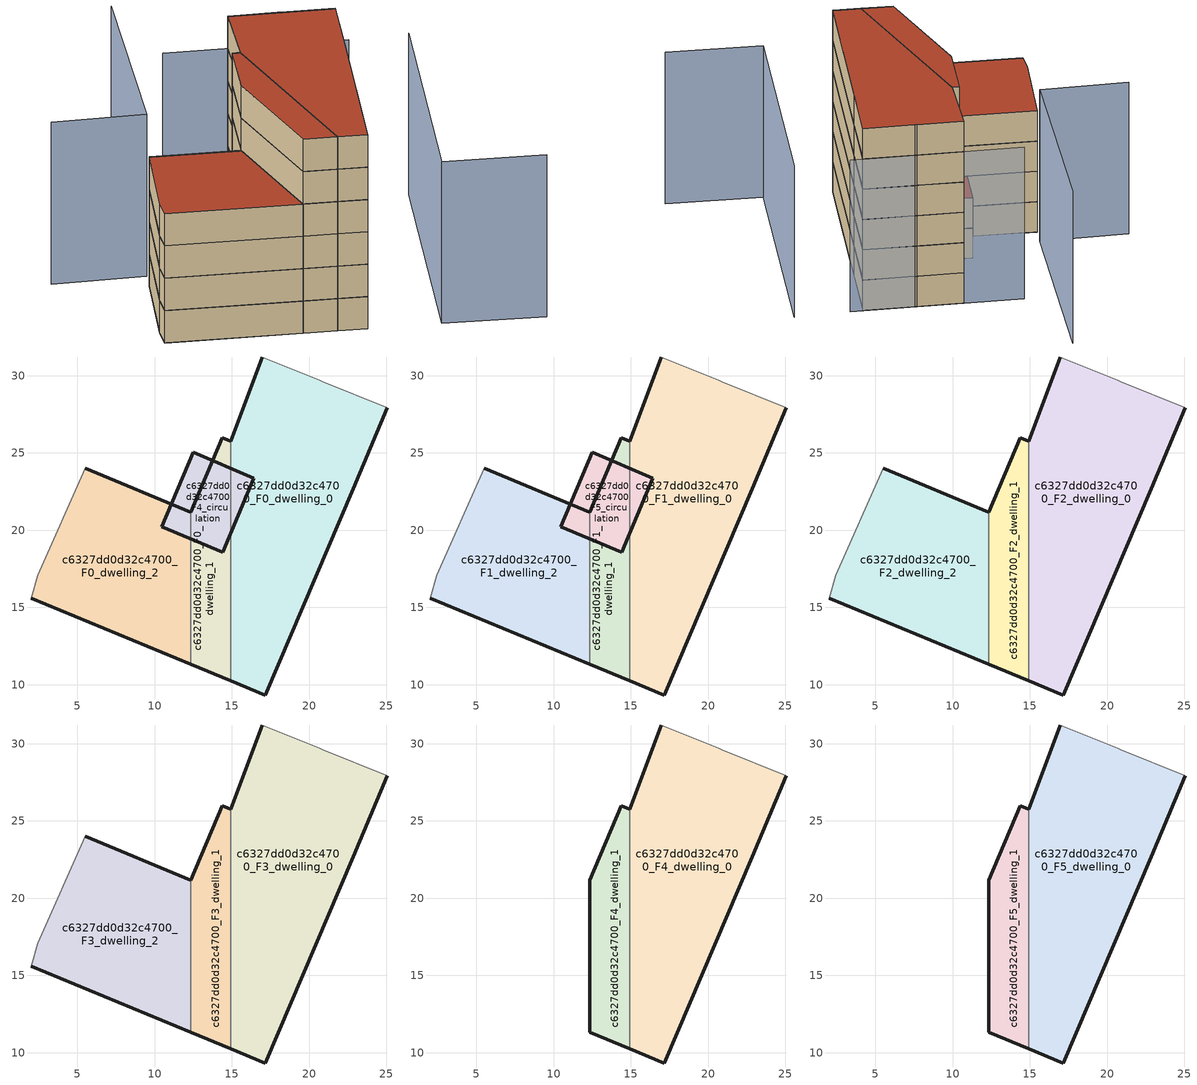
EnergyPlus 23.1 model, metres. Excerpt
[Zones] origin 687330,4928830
c6327dd0d32c4700_F0_dwelling_0
 floor ground (EU_floor_Construction): 17.17,9.34 22.85,22.7 25.04,27.92 20.89,29.62 20.7,29.7 16.97,31.21 14.94,25.75 14.94,10.26 z0
 wall outside (EU_wall_Construction): 25.04,27.92 22.85,22.7 17.17,9.34 14.94,10.26 / 14.94,25.75 16.97,31.21 z0:3
 wall adiabatic (EU_wall_Construction): 16.97,31.21 20.7,29.7 20.89,29.62 25.04,27.92 z0:3
 wall to c6327dd0d32c4700_F0_dwelling_1 (EU_wall_Construction): 14.94,10.26 14.94,25.75 z0:3
c6327dd0d32c4700_F0_dwelling_1
 floor ground (EU_floor_Construction): 14.94,10.26 14.94,25.75 14.36,25.98 12.35,21.15 12.35,11.33 z0
 wall outside (EU_wall_Construction): 14.94,10.26 12.35,11.33 / 12.35,21.15 14.36,25.98 14.94,25.75 z0:3
 wall to c6327dd0d32c4700_F0_dwelling_2 (EU_wall_Construction): 12.35,11.33 12.35,21.15 z0:3
c6327dd0d32c4700_F0_dwelling_2
 floor ground (EU_floor_Construction): 12.35,11.33 12.35,21.15 5.5,24 2.45,17.08 2.03,15.61 z0
 wall outside (EU_wall_Construction): 5.5,24 12.35,21.15 / 12.35,11.33 2.03,15.61 z0:3
 wall adiabatic (EU_wall_Construction): 2.03,15.61 2.45,17.08 5.5,24 z0:3
c6327dd0d32c4700_F4_circulation
 floor ground (EU_floor_Construction): 14.39,18.56 16.43,23.37 12.51,25.03 10.47,20.22 z0
 wall outside (EU_wall_Construction): 12.51,25.03 16.43,23.37 14.39,18.56 10.47,20.22 12.51,25.03 z0:3
c6327dd0d32c4700_F1_dwelling_0
 floor to c6327dd0d32c4700_F0_dwelling_0 (EU_floor_Construction): 17.17,9.34 22.85,22.7 25.04,27.92 20.89,29.62 20.7,29.7 16.97,31.21 14.94,25.75 14.94,10.26 z3
 wall outside (EU_wall_Construction): 25.04,27.92 22.85,22.7 17.17,9.34 14.94,10.26 / 14.94,25.75 16.97,31.21 z3:6
 wall adiabatic (EU_wall_Construction): 16.97,31.21 20.7,29.7 20.89,29.62 25.04,27.92 z3:6
 wall to c6327dd0d32c4700_F1_dwelling_1 (EU_wall_Construction): 14.94,10.26 14.94,25.75 z3:6
c6327dd0d32c4700_F1_dwelling_1
 floor to c6327dd0d32c4700_F0_dwelling_1 (EU_floor_Construction): 14.94,10.26 14.94,25.75 14.36,25.98 12.35,21.15 12.35,11.33 z3
 wall outside (EU_wall_Construction): 14.94,10.26 12.35,11.33 / 12.35,21.15 14.36,25.98 14.94,25.75 z3:6
 wall to c6327dd0d32c4700_F1_dwelling_2 (EU_wall_Construction): 12.35,11.33 12.35,21.15 z3:6
c6327dd0d32c4700_F1_dwelling_2
 floor to c6327dd0d32c4700_F0_dwelling_2 (EU_floor_Construction): 12.35,11.33 12.35,21.15 5.5,24 2.45,17.08 2.03,15.61 z3
 wall outside (EU_wall_Construction): 5.5,24 12.35,21.15 / 12.35,11.33 2.03,15.61 z3:6
 wall adiabatic (EU_wall_Construction): 2.03,15.61 2.45,17.08 5.5,24 z3:6
c6327dd0d32c4700_F5_circulation
 floor to c6327dd0d32c4700_F4_circulation (EU_floor_Construction): 14.39,18.56 16.43,23.37 12.51,25.03 10.47,20.22 z3
 wall outside (EU_wall_Construction): 12.51,25.03 16.43,23.37 14.39,18.56 10.47,20.22 12.51,25.03 z3:6
 roof outside (EU_roof_Construction): 16.43,23.37 14.39,18.56 10.47,20.22 12.51,25.03 z6
c6327dd0d32c4700_F2_dwelling_0
 floor to c6327dd0d32c4700_F1_dwelling_0 (EU_floor_Construction): 17.17,9.34 22.85,22.7 25.04,27.92 20.89,29.62 20.7,29.7 16.97,31.21 14.94,25.75 14.94,10.26 z6
 wall outside (EU_wall_Construction): 25.04,27.92 22.85,22.7 17.17,9.34 14.94,10.26 / 14.94,25.75 16.97,31.21 z6:9
 wall adiabatic (EU_wall_Construction): 16.97,31.21 20.7,29.7 20.89,29.62 25.04,27.92 z6:9
 wall to c6327dd0d32c4700_F2_dwelling_1 (EU_wall_Construction): 14.94,10.26 14.94,25.75 z6:9
c6327dd0d32c4700_F2_dwelling_1
 floor to c6327dd0d32c4700_F1_dwelling_1 (EU_floor_Construction): 14.94,10.26 14.94,25.75 14.36,25.98 12.35,21.15 12.35,11.33 z6
 wall outside (EU_wall_Construction): 14.94,10.26 12.35,11.33 / 12.35,21.15 14.36,25.98 14.94,25.75 z6:9
 wall to c6327dd0d32c4700_F2_dwelling_2 (EU_wall_Construction): 12.35,11.33 12.35,21.15 z6:9
c6327dd0d32c4700_F2_dwelling_2
 floor to c6327dd0d32c4700_F1_dwelling_2 (EU_floor_Construction): 12.35,11.33 12.35,21.15 5.5,24 2.45,17.08 2.03,15.61 z6
 wall outside (EU_wall_Construction): 5.5,24 12.35,21.15 / 12.35,11.33 2.03,15.61 z6:9
 wall adiabatic (EU_wall_Construction): 2.03,15.61 2.45,17.08 5.5,24 z6:9
c6327dd0d32c4700_F3_dwelling_0
 floor to c6327dd0d32c4700_F2_dwelling_0 (EU_floor_Construction): 17.17,9.34 22.85,22.7 25.04,27.92 20.89,29.62 20.7,29.7 16.97,31.21 14.94,25.75 14.94,10.26 z9
 wall outside (EU_wall_Construction): 25.04,27.92 22.85,22.7 17.17,9.34 14.94,10.26 / 14.94,25.75 16.97,31.21 z9:12
 wall adiabatic (EU_wall_Construction): 16.97,31.21 20.7,29.7 20.89,29.62 25.04,27.92 z9:12
 wall to c6327dd0d32c4700_F3_dwelling_1 (EU_wall_Construction): 14.94,10.26 14.94,25.75 z9:12
c6327dd0d32c4700_F3_dwelling_1
 floor to c6327dd0d32c4700_F2_dwelling_1 (EU_floor_Construction): 14.94,10.26 14.94,25.75 14.36,25.98 12.35,21.15 12.35,11.33 z9
 wall outside (EU_wall_Construction): 14.94,10.26 12.35,11.33 / 12.35,21.15 14.36,25.98 14.94,25.75 z9:12
 wall to c6327dd0d32c4700_F3_dwelling_2 (EU_wall_Construction): 12.35,11.33 12.35,21.15 z9:12
c6327dd0d32c4700_F3_dwelling_2
 floor to c6327dd0d32c4700_F2_dwelling_2 (EU_floor_Construction): 12.35,11.33 12.35,21.15 5.5,24 2.45,17.08 2.03,15.61 z9
 wall outside (EU_wall_Construction): 5.5,24 12.35,21.15 / 12.35,11.33 2.03,15.61 z9:12
 wall adiabatic (EU_wall_Construction): 2.03,15.61 2.45,17.08 5.5,24 z9:12
 roof outside (EU_roof_Construction): 12.35,21.15 12.35,11.33 2.03,15.61 2.45,17.08 5.5,24 z12
c6327dd0d32c4700_F4_dwelling_0
 floor to c6327dd0d32c4700_F3_dwelling_0 (EU_floor_Construction): 17.17,9.34 22.85,22.7 25.04,27.92 20.89,29.62 20.7,29.7 16.97,31.21 14.94,25.75 14.94,10.26 z12
 wall outside (EU_wall_Construction): 25.04,27.92 22.85,22.7 17.17,9.34 14.94,10.26 / 14.94,25.75 16.97,31.21 z12:15
 wall adiabatic (EU_wall_Construction): 16.97,31.21 20.7,29.7 20.89,29.62 25.04,27.92 z12:15
 wall to c6327dd0d32c4700_F4_dwelling_1 (EU_wall_Construction): 14.94,10.26 14.94,25.75 z12:15
c6327dd0d32c4700_F4_dwelling_1
 floor to c6327dd0d32c4700_F3_dwelling_1 (EU_floor_Construction): 14.94,10.26 14.94,25.75 14.36,25.98 12.35,21.15 12.35,11.33 z12
 wall outside (EU_wall_Construction): 14.94,10.26 12.35,11.33 12.35,21.15 14.36,25.98 14.94,25.75 z12:15
c6327dd0d32c4700_F5_dwelling_0
 floor to c6327dd0d32c4700_F4_dwelling_0 (EU_floor_Construction): 17.17,9.34 22.85,22.7 25.04,27.92 20.89,29.62 20.7,29.7 16.97,31.21 14.94,25.75 14.94,10.26 z15
 wall outside (EU_wall_Construction): 25.04,27.92 22.85,22.7 17.17,9.34 14.94,10.26 / 14.94,25.75 16.97,31.21 z15:18
 wall adiabatic (EU_wall_Construction): 16.97,31.21 20.7,29.7 20.89,29.62 25.04,27.92 z15:18
 wall to c6327dd0d32c4700_F5_dwelling_1 (EU_wall_Construction): 14.94,10.26 14.94,25.75 z15:18
 roof outside (EU_roof_Construction): 25.04,27.92 22.85,22.7 17.17,9.34 14.94,10.26 14.94,25.75 16.97,31.21 20.7,29.7 20.89,29.62 z18
c6327dd0d32c4700_F5_dwelling_1
 floor to c6327dd0d32c4700_F4_dwelling_1 (EU_floor_Construction): 14.94,10.26 14.94,25.75 14.36,25.98 12.35,21.15 12.35,11.33 z15
 wall outside (EU_wall_Construction): 14.94,10.26 12.35,11.33 12.35,21.15 14.36,25.98 14.94,25.75 z15:18
 roof outside (EU_roof_Construction): 14.94,25.75 14.94,10.26 12.35,11.33 12.35,21.15 14.36,25.98 z18
shading: 30.52,3.81 22.72,7.11 / 22.72,7.11 30.7,25.97 / 26.06,27.52 12.13,33.17 / 12.34,41.7 6.11,25.46 / 6.11,25.46 -1.09,28.22 z0:15
[Building]
EU S2 Campaign: North Axis=0; Terrain=City; Solar Distribution=FullExterior
[Site:Location]
Bologna: Latitude=44.5; Longitude=11.25; Time Zone=1; Elevation=37
[SizingPeriod:WeatherFileDays]
AnnualSizingPeriod: Begin Month=1; Begin Day of Month=1; End Month=12; End Day of Month=31; Day of Week for Start Day=Monday; Use Weather File Daylight Saving Period=No; Use Weather File Rain and Snow Indicators=No
[MATERIAL]
EU_InternalMass_Material: Roughness=MediumRough; Thickness=0.1; Conductivity=1; Density=1800; Specific Heat=900; Thermal Absorptance=0.9; Solar Absorptance=0.7; Visible Absorptance=0.7
[MATERIAL:NOMASS] Roughness=MediumRough; Thermal Absorptance=0.9; Solar Absorptance=0.7; Visible Absorptance=0.7
Name | Thermal Resistance
EU_wall_NoMass | 0.905828
EU_roof_NoMass | 0.37593
EU_floor_NoMass | 0.67114
[CONSTRUCTION]
EU_wall_Construction: EU_wall_NoMass
EU_roof_Construction: EU_roof_NoMass
EU_floor_Construction: EU_floor_NoMass
EU_InternalMass_Construction: EU_InternalMass_Material
[ZONE] Type=1; Multiplier=1; Ceiling Height=autocalculate; Floor Area=autocalculate; Part of Total Floor Area=Yes
Name | Volume
c6327dd0d32c4700_F0_dwelling_0; c6327dd0d32c4700_F1_dwelling_0; c6327dd0d32c4700_F2_dwelling_0; c6327dd0d32c4700_F3_dwelling_0; c6327dd0d32c4700_F4_dwelling_0; c6327dd0d32c4700_F5_dwelling_0 | 384.485
c6327dd0d32c4700_F0_dwelling_1; c6327dd0d32c4700_F1_dwelling_1; c6327dd0d32c4700_F2_dwelling_1; c6327dd0d32c4700_F3_dwelling_1; c6327dd0d32c4700_F4_dwelling_1; c6327dd0d32c4700_F5_dwelling_1 | 103.186
c6327dd0d32c4700_F0_dwelling_2; c6327dd0d32c4700_F1_dwelling_2; c6327dd0d32c4700_F2_dwelling_2; c6327dd0d32c4700_F3_dwelling_2 | 255.328
c6327dd0d32c4700_F4_circulation; c6327dd0d32c4700_F5_circulation | 66.8005
[INTERNALMASS] Construction=EU_InternalMass_Construction
Name | Zone or ZoneList | Surface Area
c6327dd0d32c4700_F0_dwelling_0_EU_InternalMass | c6327dd0d32c4700_F0_dwelling_0 | 128.162
c6327dd0d32c4700_F0_dwelling_1_EU_InternalMass | c6327dd0d32c4700_F0_dwelling_1 | 34.3958
c6327dd0d32c4700_F0_dwelling_2_EU_InternalMass | c6327dd0d32c4700_F0_dwelling_2 | 85.1086
c6327dd0d32c4700_F1_dwelling_0_EU_InternalMass | c6327dd0d32c4700_F1_dwelling_0 | 128.162
c6327dd0d32c4700_F1_dwelling_1_EU_InternalMass | c6327dd0d32c4700_F1_dwelling_1 | 34.3958
c6327dd0d32c4700_F1_dwelling_2_EU_InternalMass | c6327dd0d32c4700_F1_dwelling_2 | 85.1086
c6327dd0d32c4700_F2_dwelling_0_EU_InternalMass | c6327dd0d32c4700_F2_dwelling_0 | 128.162
c6327dd0d32c4700_F2_dwelling_1_EU_InternalMass | c6327dd0d32c4700_F2_dwelling_1 | 34.3958
c6327dd0d32c4700_F2_dwelling_2_EU_InternalMass | c6327dd0d32c4700_F2_dwelling_2 | 85.1086
c6327dd0d32c4700_F3_dwelling_0_EU_InternalMass | c6327dd0d32c4700_F3_dwelling_0 | 128.162
c6327dd0d32c4700_F3_dwelling_1_EU_InternalMass | c6327dd0d32c4700_F3_dwelling_1 | 34.3958
c6327dd0d32c4700_F3_dwelling_2_EU_InternalMass | c6327dd0d32c4700_F3_dwelling_2 | 85.1086
c6327dd0d32c4700_F4_dwelling_0_EU_InternalMass | c6327dd0d32c4700_F4_dwelling_0 | 112.582
c6327dd0d32c4700_F4_dwelling_1_EU_InternalMass | c6327dd0d32c4700_F4_dwelling_1 | 112.582
c6327dd0d32c4700_F5_dwelling_0_EU_InternalMass | c6327dd0d32c4700_F5_dwelling_0 | 112.582
c6327dd0d32c4700_F5_dwelling_1_EU_InternalMass | c6327dd0d32c4700_F5_dwelling_1 | 112.582
[OTHEREQUIPMENT] Fuel Type=Electricity; Design Level Calculation Method=Watts/Area; Power per Zone Floor Area=1; Fraction Latent=0; Fraction Radiant=0; Fraction Lost=0; Carbon Dioxide Generation Rate=0; EndUse Subcategory=EU_Step8_InternalGains
Name | Zone or ZoneList or Space or SpaceList | Schedule
EU_Step8_InternalGain_c6327dd0d32c4700_F0_dwelling_0_f000 | c6327dd0d32c4700_F0_dwelling_0 | EU_Step8_GainSchedule_c6327dd0d32c4700_F0_dwelling_0_f000
EU_Step8_InternalGain_c6327dd0d32c4700_F0_dwelling_1_f000 | c6327dd0d32c4700_F0_dwelling_1 | EU_Step8_GainSchedule_c6327dd0d32c4700_F0_dwelling_1_f000
EU_Step8_InternalGain_c6327dd0d32c4700_F0_dwelling_2_f000 | c6327dd0d32c4700_F0_dwelling_2 | EU_Step8_GainSchedule_c6327dd0d32c4700_F0_dwelling_2_f000
EU_Step8_InternalGain_c6327dd0d32c4700_F1_dwelling_0_f000 | c6327dd0d32c4700_F1_dwelling_0 | EU_Step8_GainSchedule_c6327dd0d32c4700_F1_dwelling_0_f000
EU_Step8_InternalGain_c6327dd0d32c4700_F1_dwelling_1_f000 | c6327dd0d32c4700_F1_dwelling_1 | EU_Step8_GainSchedule_c6327dd0d32c4700_F1_dwelling_1_f000
EU_Step8_InternalGain_c6327dd0d32c4700_F1_dwelling_2_f000 | c6327dd0d32c4700_F1_dwelling_2 | EU_Step8_GainSchedule_c6327dd0d32c4700_F1_dwelling_2_f000
EU_Step8_InternalGain_c6327dd0d32c4700_F2_dwelling_0_f000 | c6327dd0d32c4700_F2_dwelling_0 | EU_Step8_GainSchedule_c6327dd0d32c4700_F2_dwelling_0_f000
EU_Step8_InternalGain_c6327dd0d32c4700_F2_dwelling_1_f000 | c6327dd0d32c4700_F2_dwelling_1 | EU_Step8_GainSchedule_c6327dd0d32c4700_F2_dwelling_1_f000
EU_Step8_InternalGain_c6327dd0d32c4700_F2_dwelling_2_f000 | c6327dd0d32c4700_F2_dwelling_2 | EU_Step8_GainSchedule_c6327dd0d32c4700_F2_dwelling_2_f000
EU_Step8_InternalGain_c6327dd0d32c4700_F3_dwelling_0_f000 | c6327dd0d32c4700_F3_dwelling_0 | EU_Step8_GainSchedule_c6327dd0d32c4700_F3_dwelling_0_f000
EU_Step8_InternalGain_c6327dd0d32c4700_F3_dwelling_1_f000 | c6327dd0d32c4700_F3_dwelling_1 | EU_Step8_GainSchedule_c6327dd0d32c4700_F3_dwelling_1_f000
EU_Step8_InternalGain_c6327dd0d32c4700_F3_dwelling_2_f000 | c6327dd0d32c4700_F3_dwelling_2 | EU_Step8_GainSchedule_c6327dd0d32c4700_F3_dwelling_2_f000
EU_Step8_InternalGain_c6327dd0d32c4700_F4_dwelling_0_f000 | c6327dd0d32c4700_F4_dwelling_0 | EU_Step8_GainSchedule_c6327dd0d32c4700_F4_dwelling_0_f000
EU_Step8_InternalGain_c6327dd0d32c4700_F4_dwelling_1_f000 | c6327dd0d32c4700_F4_dwelling_1 | EU_Step8_GainSchedule_c6327dd0d32c4700_F4_dwelling_1_f000
EU_Step8_InternalGain_c6327dd0d32c4700_F5_dwelling_0_f000 | c6327dd0d32c4700_F5_dwelling_0 | EU_Step8_GainSchedule_c6327dd0d32c4700_F5_dwelling_0_f000
EU_Step8_InternalGain_c6327dd0d32c4700_F5_dwelling_1_f000 | c6327dd0d32c4700_F5_dwelling_1 | EU_Step8_GainSchedule_c6327dd0d32c4700_F5_dwelling_1_f000
[ZONEINFILTRATION:DESIGNFLOWRATE] Schedule=EU_AlwaysOn; Design Flow Rate Calculation Method=Flow/Area; Flow Rate per Floor Area=0.0005; Constant Term Coefficient=1; Temperature Term Coefficient=0; Velocity Term Coefficient=0; Velocity Squared Term Coefficient=0
Name | Zone or ZoneList or Space or SpaceList
EU_Circulation_Infiltration_c6327dd0d32c4700_F4_circulation | c6327dd0d32c4700_F4_circulation
EU_Circulation_Infiltration_c6327dd0d32c4700_F5_circulation | c6327dd0d32c4700_F5_circulation
[ZONEVENTILATION:DESIGNFLOWRATE] Schedule=EU_AlwaysOn; Design Flow Rate Calculation Method=AirChanges/Hour; Air Changes per Hour=0.73129; Ventilation Type=Natural; Fan Pressure Rise=0; Fan Total Efficiency=1; Constant Term Coefficient=1; Temperature Term Coefficient=0; Velocity Term Coefficient=0; Velocity Squared Term Coefficient=0; Minimum Indoor Temperature=-100; Maximum Indoor Temperature=100; Delta Temperature=-100; Minimum Outdoor Temperature=-100; Maximum Outdoor Temperature=100; Maximum Wind Speed=40
Name | Zone or ZoneList or Space or SpaceList
EU_ConstantAir_c6327dd0d32c4700_F0_dwelling_0 | c6327dd0d32c4700_F0_dwelling_0
EU_ConstantAir_c6327dd0d32c4700_F0_dwelling_1 | c6327dd0d32c4700_F0_dwelling_1
EU_ConstantAir_c6327dd0d32c4700_F0_dwelling_2 | c6327dd0d32c4700_F0_dwelling_2
EU_ConstantAir_c6327dd0d32c4700_F1_dwelling_0 | c6327dd0d32c4700_F1_dwelling_0
EU_ConstantAir_c6327dd0d32c4700_F1_dwelling_1 | c6327dd0d32c4700_F1_dwelling_1
EU_ConstantAir_c6327dd0d32c4700_F1_dwelling_2 | c6327dd0d32c4700_F1_dwelling_2
EU_ConstantAir_c6327dd0d32c4700_F2_dwelling_0 | c6327dd0d32c4700_F2_dwelling_0
EU_ConstantAir_c6327dd0d32c4700_F2_dwelling_1 | c6327dd0d32c4700_F2_dwelling_1
EU_ConstantAir_c6327dd0d32c4700_F2_dwelling_2 | c6327dd0d32c4700_F2_dwelling_2
EU_ConstantAir_c6327dd0d32c4700_F3_dwelling_0 | c6327dd0d32c4700_F3_dwelling_0
EU_ConstantAir_c6327dd0d32c4700_F3_dwelling_1 | c6327dd0d32c4700_F3_dwelling_1
EU_ConstantAir_c6327dd0d32c4700_F3_dwelling_2 | c6327dd0d32c4700_F3_dwelling_2
EU_ConstantAir_c6327dd0d32c4700_F4_dwelling_0 | c6327dd0d32c4700_F4_dwelling_0
EU_ConstantAir_c6327dd0d32c4700_F4_dwelling_1 | c6327dd0d32c4700_F4_dwelling_1
EU_ConstantAir_c6327dd0d32c4700_F5_dwelling_0 | c6327dd0d32c4700_F5_dwelling_0
EU_ConstantAir_c6327dd0d32c4700_F5_dwelling_1 | c6327dd0d32c4700_F5_dwelling_1
[HVACTEMPLATE:THERMOSTAT] Constant Heating Setpoint=20; Constant Cooling Setpoint=50
EU_HeatOnly_c6327dd0d32c4700_F0_dwelling_0; EU_HeatOnly_c6327dd0d32c4700_F0_dwelling_1; EU_HeatOnly_c6327dd0d32c4700_F0_dwelling_2; EU_HeatOnly_c6327dd0d32c4700_F1_dwelling_0; EU_HeatOnly_c6327dd0d32c4700_F1_dwelling_1; EU_HeatOnly_c6327dd0d32c4700_F1_dwelling_2; EU_HeatOnly_c6327dd0d32c4700_F2_dwelling_0; EU_HeatOnly_c6327dd0d32c4700_F2_dwelling_1; EU_HeatOnly_c6327dd0d32c4700_F2_dwelling_2; EU_HeatOnly_c6327dd0d32c4700_F3_dwelling_0; EU_HeatOnly_c6327dd0d32c4700_F3_dwelling_1; EU_HeatOnly_c6327dd0d32c4700_F3_dwelling_2; EU_HeatOnly_c6327dd0d32c4700_F4_dwelling_0; EU_HeatOnly_c6327dd0d32c4700_F4_dwelling_1; EU_HeatOnly_c6327dd0d32c4700_F5_dwelling_0; EU_HeatOnly_c6327dd0d32c4700_F5_dwelling_1
[HVACTEMPLATE:ZONE:IDEALLOADSAIRSYSTEM] System Availability Schedule=EU_AlwaysOn; Maximum Heating Supply Air Temperature=50; Minimum Cooling Supply Air Temperature=13; Maximum Heating Supply Air Humidity Ratio=0.0156; Minimum Cooling Supply Air Humidity Ratio=0.0077; Heating Limit=NoLimit; Cooling Limit=NoLimit; Heating Availability Schedule=EU_AlwaysOn; Cooling Availability Schedule=EU_CoolingOff; Dehumidification Control Type=ConstantSensibleHeatRatio; Cooling Sensible Heat Ratio=0.7; Dehumidification Setpoint=60; Humidification Control Type=None; Humidification Setpoint=30; Outdoor Air Method=None; Outdoor Air Flow Rate per Person=0.00944; Outdoor Air Flow Rate per Zone Floor Area=0; Outdoor Air Flow Rate per Zone=0; Demand Controlled Ventilation Type=None; Outdoor Air Economizer Type=NoEconomizer; Heat Recovery Type=None; Sensible Heat Recovery Effectiveness=0.7; Latent Heat Recovery Effectiveness=0.65
Name | Template Thermostat
c6327dd0d32c4700_F0_dwelling_0 | EU_HeatOnly_c6327dd0d32c4700_F0_dwelling_0
c6327dd0d32c4700_F0_dwelling_1 | EU_HeatOnly_c6327dd0d32c4700_F0_dwelling_1
c6327dd0d32c4700_F0_dwelling_2 | EU_HeatOnly_c6327dd0d32c4700_F0_dwelling_2
c6327dd0d32c4700_F1_dwelling_0 | EU_HeatOnly_c6327dd0d32c4700_F1_dwelling_0
c6327dd0d32c4700_F1_dwelling_1 | EU_HeatOnly_c6327dd0d32c4700_F1_dwelling_1
c6327dd0d32c4700_F1_dwelling_2 | EU_HeatOnly_c6327dd0d32c4700_F1_dwelling_2
c6327dd0d32c4700_F2_dwelling_0 | EU_HeatOnly_c6327dd0d32c4700_F2_dwelling_0
c6327dd0d32c4700_F2_dwelling_1 | EU_HeatOnly_c6327dd0d32c4700_F2_dwelling_1
c6327dd0d32c4700_F2_dwelling_2 | EU_HeatOnly_c6327dd0d32c4700_F2_dwelling_2
c6327dd0d32c4700_F3_dwelling_0 | EU_HeatOnly_c6327dd0d32c4700_F3_dwelling_0
c6327dd0d32c4700_F3_dwelling_1 | EU_HeatOnly_c6327dd0d32c4700_F3_dwelling_1
c6327dd0d32c4700_F3_dwelling_2 | EU_HeatOnly_c6327dd0d32c4700_F3_dwelling_2
c6327dd0d32c4700_F4_dwelling_0 | EU_HeatOnly_c6327dd0d32c4700_F4_dwelling_0
c6327dd0d32c4700_F4_dwelling_1 | EU_HeatOnly_c6327dd0d32c4700_F4_dwelling_1
c6327dd0d32c4700_F5_dwelling_0 | EU_HeatOnly_c6327dd0d32c4700_F5_dwelling_0
c6327dd0d32c4700_F5_dwelling_1 | EU_HeatOnly_c6327dd0d32c4700_F5_dwelling_1
[SIZING:ZONE] Zone Cooling Design Supply Air Temperature Input Method=SupplyAirTemperature; Zone Cooling Design Supply Air Temperature=13; Zone Heating Design Supply Air Temperature Input Method=SupplyAirTemperature; Zone Heating Design Supply Air Temperature=50; Zone Cooling Design Supply Air Humidity Ratio=0.008; Zone Heating Design Supply Air Humidity Ratio=0.008; Cooling Design Air Flow Method=DesignDay; Cooling Design Air Flow Rate=0; Cooling Minimum Air Flow per Zone Floor Area=0.000762; Cooling Minimum Air Flow=0; Cooling Minimum Air Flow Fraction=0.2; Heating Design Air Flow Method=DesignDay; Heating Design Air Flow Rate=0; Heating Maximum Air Flow per Zone Floor Area=0.002032; Heating Maximum Air Flow=0.141576; Heating Maximum Air Flow Fraction=0.3; Account for Dedicated Outdoor Air System=No; Dedicated Outdoor Air System Control Strategy=NeutralSupplyAir; Dedicated Outdoor Air Low Setpoint Temperature for Design=autosize; Dedicated Outdoor Air High Setpoint Temperature for Design=autosize; Zone Load Sizing Method=Sensible Load Only No Latent Load; Zone Latent Cooling Design Supply Air Humidity Ratio Input Method=HumidityRatioDifference; Zone Cooling Design Supply Air Humidity Ratio Difference=0.005; Zone Latent Heating Design Supply Air Humidity Ratio Input Method=HumidityRatioDifference; Zone Humidification Design Supply Air Humidity Ratio Difference=0.005
c6327dd0d32c4700_F0_dwelling_0; c6327dd0d32c4700_F0_dwelling_1; c6327dd0d32c4700_F0_dwelling_2; c6327dd0d32c4700_F1_dwelling_0; c6327dd0d32c4700_F1_dwelling_1; c6327dd0d32c4700_F1_dwelling_2; c6327dd0d32c4700_F2_dwelling_0; c6327dd0d32c4700_F2_dwelling_1; c6327dd0d32c4700_F2_dwelling_2; c6327dd0d32c4700_F3_dwelling_0; c6327dd0d32c4700_F3_dwelling_1; c6327dd0d32c4700_F3_dwelling_2; c6327dd0d32c4700_F4_dwelling_0; c6327dd0d32c4700_F4_dwelling_1; c6327dd0d32c4700_F5_dwelling_0; c6327dd0d32c4700_F5_dwelling_1
[SCHEDULE:CONSTANT]
Name | Hourly Value
EU_AlwaysOn | 1
EU_CoolingOff | 0
[SCHEDULE:FILE] Column Number=1; Rows to Skip at Top=0; Number of Hours of Data=8760; Column Separator=Comma; Interpolate to Timestep=No; Minutes per Item=60; Adjust Schedule for Daylight Savings=Yes
Name | File
EU_Step8_GainSchedule_c6327dd0d32c4700_F0_dwelling_0_f000 | ../../schedules/c6327dd0d32c4700/c6327dd0d32c4700_F0_dwelling_0_f000_gain.csv
EU_Step8_GainSchedule_c6327dd0d32c4700_F0_dwelling_1_f000 | ../../schedules/c6327dd0d32c4700/c6327dd0d32c4700_F0_dwelling_1_f000_gain.csv
EU_Step8_GainSchedule_c6327dd0d32c4700_F0_dwelling_2_f000 | ../../schedules/c6327dd0d32c4700/c6327dd0d32c4700_F0_dwelling_2_f000_gain.csv
EU_Step8_GainSchedule_c6327dd0d32c4700_F1_dwelling_0_f000 | ../../schedules/c6327dd0d32c4700/c6327dd0d32c4700_F1_dwelling_0_f000_gain.csv
EU_Step8_GainSchedule_c6327dd0d32c4700_F1_dwelling_1_f000 | ../../schedules/c6327dd0d32c4700/c6327dd0d32c4700_F1_dwelling_1_f000_gain.csv
EU_Step8_GainSchedule_c6327dd0d32c4700_F1_dwelling_2_f000 | ../../schedules/c6327dd0d32c4700/c6327dd0d32c4700_F1_dwelling_2_f000_gain.csv
EU_Step8_GainSchedule_c6327dd0d32c4700_F2_dwelling_0_f000 | ../../schedules/c6327dd0d32c4700/c6327dd0d32c4700_F2_dwelling_0_f000_gain.csv
EU_Step8_GainSchedule_c6327dd0d32c4700_F2_dwelling_1_f000 | ../../schedules/c6327dd0d32c4700/c6327dd0d32c4700_F2_dwelling_1_f000_gain.csv
EU_Step8_GainSchedule_c6327dd0d32c4700_F2_dwelling_2_f000 | ../../schedules/c6327dd0d32c4700/c6327dd0d32c4700_F2_dwelling_2_f000_gain.csv
EU_Step8_GainSchedule_c6327dd0d32c4700_F3_dwelling_0_f000 | ../../schedules/c6327dd0d32c4700/c6327dd0d32c4700_F3_dwelling_0_f000_gain.csv
EU_Step8_GainSchedule_c6327dd0d32c4700_F3_dwelling_1_f000 | ../../schedules/c6327dd0d32c4700/c6327dd0d32c4700_F3_dwelling_1_f000_gain.csv
EU_Step8_GainSchedule_c6327dd0d32c4700_F3_dwelling_2_f000 | ../../schedules/c6327dd0d32c4700/c6327dd0d32c4700_F3_dwelling_2_f000_gain.csv
EU_Step8_GainSchedule_c6327dd0d32c4700_F4_dwelling_0_f000 | ../../schedules/c6327dd0d32c4700/c6327dd0d32c4700_F4_dwelling_0_f000_gain.csv
EU_Step8_GainSchedule_c6327dd0d32c4700_F4_dwelling_1_f000 | ../../schedules/c6327dd0d32c4700/c6327dd0d32c4700_F4_dwelling_1_f000_gain.csv
EU_Step8_GainSchedule_c6327dd0d32c4700_F5_dwelling_0_f000 | ../../schedules/c6327dd0d32c4700/c6327dd0d32c4700_F5_dwelling_0_f000_gain.csv
EU_Step8_GainSchedule_c6327dd0d32c4700_F5_dwelling_1_f000 | ../../schedules/c6327dd0d32c4700/c6327dd0d32c4700_F5_dwelling_1_f000_gain.csv
